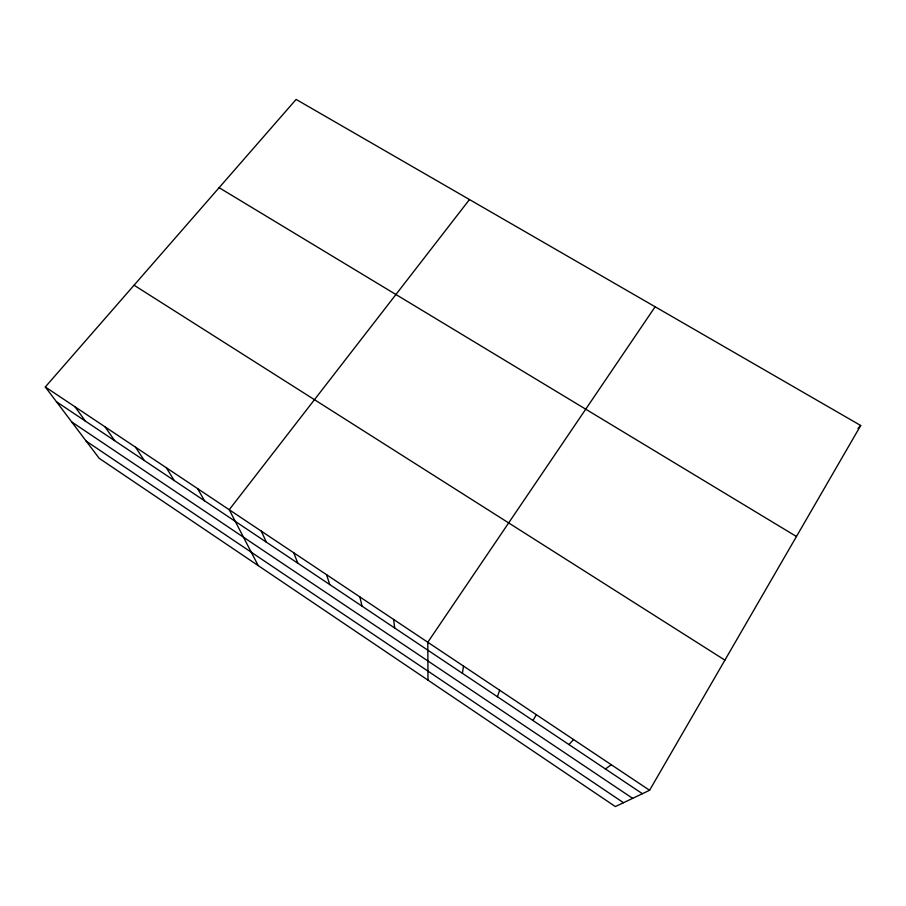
<?xml version="1.0" encoding="UTF-8"?>
<svg xmlns="http://www.w3.org/2000/svg" width="906" height="906" viewBox="0 0 906 906"><rect width="100%" height="100%" fill="white"/><g stroke="black" fill="none" stroke-linecap="round" stroke-linejoin="round"><path stroke-width="1.36" d="M462.4 673.305L463.487 666.08M497.439 696.737L499.67 690.225M649.579 790.281L860.7 425.503L296.115 99.422L45.3 386.964L99.173 458.3L615.367 806.578L649.579 790.281L45.3 386.964M532.943 720.485L536.363 714.721M655.129 306.783L427.791 642.252L427.994 680.157M469.478 199.547L229.229 509.727L258.21 565.604M858.016 428.436L860.7 425.503M568.923 744.562L573.577 739.556M605.401 768.968L611.301 764.732M219.127 187.689L796.453 536.511M134.065 285.209L724.902 660.146M56.466 401.754L642.388 793.701M71.733 421.958L632.637 798.345M86.206 441.131L623.487 802.705M75.005 406.794L85.368 421.086M105.085 426.873L114.632 440.656M135.538 447.202L144.235 460.463M166.376 467.779L174.212 480.52M197.61 488.617L204.552 500.814M261.268 531.109L266.364 542.162M293.714 552.762L297.848 563.226M326.579 574.698L329.727 584.551M359.875 596.918L362.015 606.148M393.612 619.444L394.71 628.028"/></g></svg>
